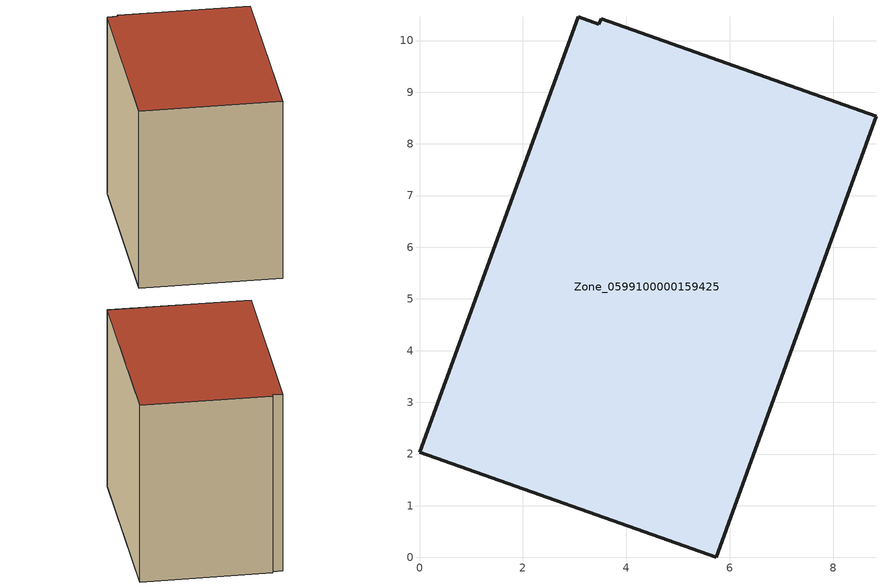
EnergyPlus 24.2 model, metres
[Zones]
Zone_0599100000159425
 floor ground (C_G): 3.07,10.46 3.47,10.32 3.51,10.42 8.83,8.53 5.74,0 0,2.04 z0.56
 wall outside (C_F): 5.74,0 8.83,8.53 3.51,10.42 3.47,10.32 3.07,10.46 0,2.04 5.74,0 z0.56:8.82
 roof outside (C_R): 3.47,10.32 3.07,10.46 0,2.04 5.74,0 8.83,8.53 3.51,10.42 z8.82
[BUILDING]
Pand.0599100000159425: North Axis=0; Terrain=City; Loads Convergence Tolerance Value=0.04; Temperature Convergence Tolerance Value=0.4; Solar Distribution=FullExterior; Maximum Number of Warmup Days=25; Minimum Number of Warmup Days=1
[Site:Location]
Rotterdam.The.Hague.AP_ZH_NLD Design_Conditions: Latitude=51.96; Longitude=4.45; Time Zone=1; Elevation=-4.5
[SITE:GROUNDTEMPERATURE:BUILDINGSURFACE]
18, 18, 18, 18, 18, 18, 18, 18, 18, 18, 18, 18
[MATERIAL] Thermal Absorptance=0.9; Solar Absorptance=0.7; Visible Absorptance=0.7
Name | Roughness | Thickness | Conductivity | Density | Specific Heat
G.TI.1965-1974 | MediumSmooth | 0.15 | 0.882353 | 540 | 1210
F.TI.1965-1974 | Rough | 0.3 | 0.697674 | 1920 | 840
R.TI.1965-1974 | MediumRough | 0.2 | 0.232558 | 1500 | 1000
[CONSTRUCTION]
C_G: G.TI.1965-1974
C_F: F.TI.1965-1974
C_R: R.TI.1965-1974
[ZONE]
Zone_0599100000159425: Type=1; Multiplier=1; Ceiling Height=Autocalculate; Volume=Autocalculate; Floor Area=autocalculate; Part of Total Floor Area=Yes
[ZONEINFILTRATION:DESIGNFLOWRATE]
Infil_Zone_0599100000159425: Zone or ZoneList or Space or SpaceList=Zone_0599100000159425; Schedule=AlwaysOn; Design Flow Rate Calculation Method=Flow/Area; Flow Rate per Floor Area=0.003; Constant Term Coefficient=1; Temperature Term Coefficient=0; Velocity Term Coefficient=0; Velocity Squared Term Coefficient=0
[HVACTEMPLATE:ZONE:IDEALLOADSAIRSYSTEM]
Zone_0599100000159425: Maximum Heating Supply Air Temperature=50; Minimum Cooling Supply Air Temperature=13; Maximum Heating Supply Air Humidity Ratio=0.0156; Minimum Cooling Supply Air Humidity Ratio=0.0077; Heating Limit=NoLimit; Cooling Limit=NoLimit; Dehumidification Control Type=ConstantSensibleHeatRatio; Cooling Sensible Heat Ratio=0.7; Dehumidification Setpoint=60; Humidification Control Type=None; Humidification Setpoint=30; Outdoor Air Method=None; Outdoor Air Flow Rate per Person=0.00944; Outdoor Air Flow Rate per Zone Floor Area=0; Outdoor Air Flow Rate per Zone=0; Demand Controlled Ventilation Type=None; Outdoor Air Economizer Type=NoEconomizer; Heat Recovery Type=None; Sensible Heat Recovery Effectiveness=0.7; Latent Heat Recovery Effectiveness=0.65
[ZONECONTROL:THERMOSTAT]
ThermostatControl_Zone_0599100000159425: Zone or ZoneList=Zone_0599100000159425; Control Type Schedule=DualSetpointControlType; Control 1=Thermostat_Zone_0599100000159425; Temperature Difference Between Cutout And Setpoint=0
[THERMOSTATSETPOINT:DUALSETPOINT]
Thermostat_Zone_0599100000159425: Heating Setpoint Temperature Schedule=HeatingSetpoint_Zone_0599100000159425; Cooling Setpoint Temperature Schedule=CoolingSetpoint_Zone_0599100000159425
[SCHEDULE:COMPACT]
HeatingSetpoint_Zone_0599100000159425: Through: 12/31, For: AllDays, Until: 24:00, 21
CoolingSetpoint_Zone_0599100000159425: Through: 12/31, For: AllDays, Until: 24:00, 24
DualSetpointControlType: Through: 12/31, For: AllDays, Until: 24:00, 4
AlwaysOn: Through: 12/31, For: AllDays, Until: 24:00, 1
